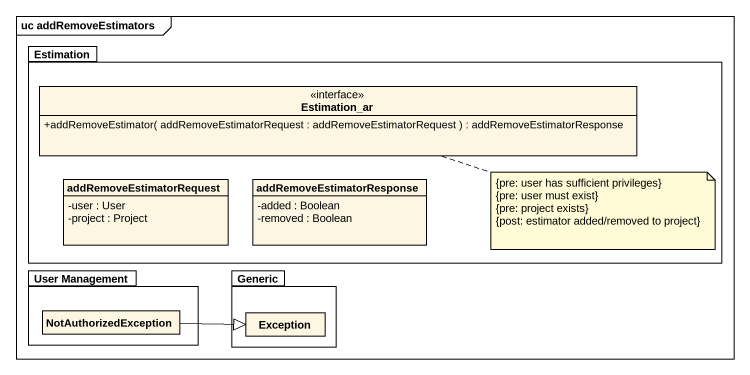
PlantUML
@startuml
mainframe uc addRemoveEstimators
hide circle
hide empty members
skinparam classAttributeIconSize 0
package Estimation {
  interface Estimation_ar {
    +addRemoveEstimator( addRemoveEstimatorRequest : addRemoveEstimatorRequest ) : addRemoveEstimatorResponse
  }
  class addRemoveEstimatorRequest {
    -user : User
    -project : Project
  }
  class addRemoveEstimatorResponse {
    -added : Boolean
    -removed : Boolean
  }
}
package "User Management" as User_Management {
  class NotAuthorizedException
}
package Generic {
  class "Exception" as Exception_
}
NotAuthorizedException -right-|> Exception_
note right of Estimation_ar
  {pre: user has sufficient privileges}
  {pre: user must exist}
  {pre: project exists}
  {post: estimator added/removed to project}
end note
@enduml
